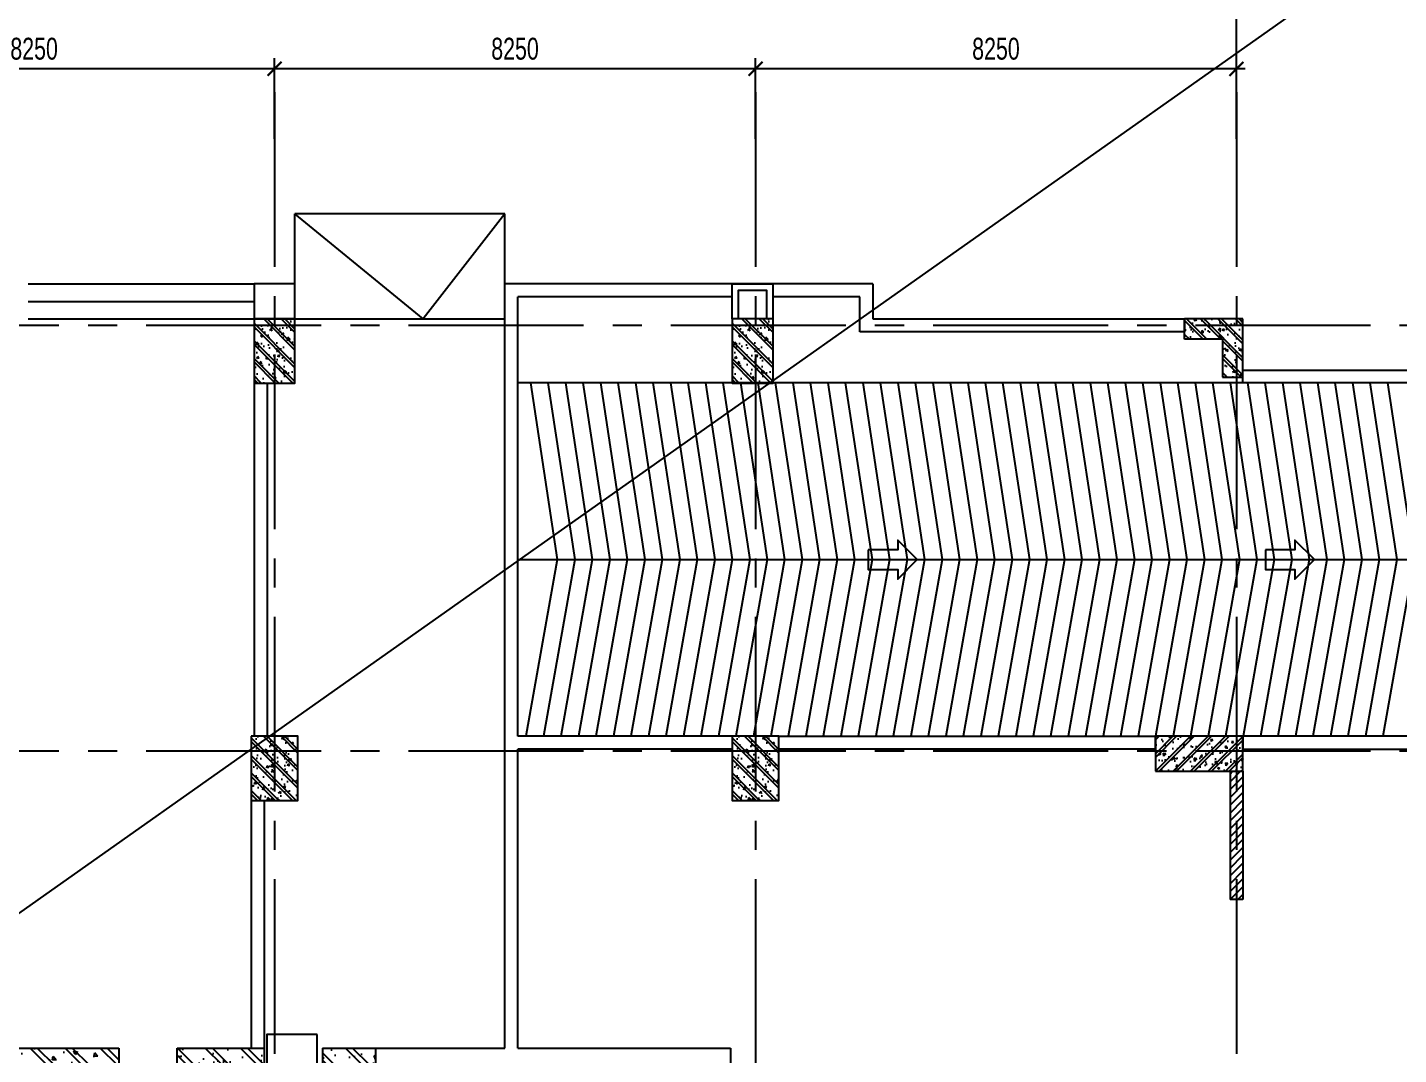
# Model space of a CAD drawing. Header units: millimetres. Extents: x 0 to 132458, y 0 to 365310.
# Drawn here: x 85085 to 108607, y 329322 to 346941 of the extents above; entities that cross this region are included whole.
import ezdxf

# ---------------------------------------------------------------- set-up
doc = ezdxf.new("R2010")
doc.units = ezdxf.units.MM
doc.header["$LTSCALE"] = 400
doc.header["$PDSIZE"] = -2
doc.linetypes.add('CENTER2', pattern=[1.125, 0.75, -0.125, 0.125, -0.125])
doc.layers.get('0').update_dxf_attribs({"lineweight": 5})
doc.layers.get('Defpoints').update_dxf_attribs({"color": 2})
for name, color, linetype in [('CDC.01.AXIS', 160, 'CENTER2'), ('CDC.02.DIM', 1, 'Continuous'), ('CDC.03.BORDER', 3, 'Continuous'), ('CDC.05.STEEL', 4, 'Continuous'), ('CDC.09.COLUMN', 4, 'Continuous'), ('CDC.10.HATCH', 9, 'Continuous'), ('CDC.11.NOTE', 8, 'Continuous')]:
    doc.layers.add(name, color=color, linetype=linetype)
doc.layers.add('KCS_Plotter', color=11, linetype='Continuous', plot=False)
doc.styles.add('KCS_SMTEXT', font='arial.ttf', dxfattribs={"width": 0.7})
doc.dimstyles.new('KCS_DIM150', dxfattribs={"dimscale": 150, "dimtxt": 2.5, "dimasz": 1.6, "dimexe": 1.2, "dimexo": 0, "dimgap": 1, "dimtad": 1, "dimdec": 0, "dimzin": 0, "dimdsep": 46, "dimtxsty": 'KCS_SMTEXT', "dimblk": 'ARCHTICK', "dimcen": 0, "dimdle": 1, "dimclrd": 256, "dimclre": 256, "dimclrt": 2, "dimadec": 0, "dimazin": 0, "dimtfac": 1, "dimtdec": 0, "dimtix": 1, "dimtmove": 2, "dimatfit": 3, "dimfxl": 1, "dimtolj": 1, "dimtzin": 0, "dimarcsym": 0})

# ---------------------------------------------------------------- blocks, each defined once
blk = doc.blocks.new('ctht1 a')
at = {"layer": 'CDC.10.HATCH', "ltscale": 10}
h = blk.add_hatch(dxfattribs=at)
h.set_pattern_fill('BETONG', color=256, scale=100, style=0, pattern_type=2)
h.set_pattern_definition([(50, (5738611.56, 163803.75), (717.2602, -62.7521), [75, -825]), (355, (5738611.56, 163803.75), (-138.7513, 752.1921), [60, -660]), (100.4514, (5738671.3, 163798.5), (578.5094, 689.4395), [63.7402, -701.1421]), (46.1842, (5738611.6, 164003.75), (1067.241, -165.519), [112.5, -1237.5]), (96.6356, (5738700.5, 163990), (934.6627, 974.118), [95.6103, -1051.713]), (351.1842, (5738611.6, 164003.7), (934.662, 974.1186), [90, -990]), (21, (5738711.56, 163953.75), (596.9071, -402.6189), [75, -825]), (326, (5738711.56, 163953.75), (243.3153, 725.15), [60, -660]), (71.4514, (5738761.3, 163920.2), (840.2226, 322.5305), [63.7402, -701.1421]), (37.5, (5738611.56, 163803.75), (12.15986, 332.89385), [0, -652, 0, -670, 0, -662.5]), (7.5, (5738611.56, 163803.75), (263.06954, 394.4117), [0, -382, 0, -637, 0, -252.5]), (327.5, (5738388.56, 163803.75), (533.82244, -22.55487), [0, -250, 0, -780, 0, -1035]), (317.5, (5738288.56, 163803.75), (583.1862, 100.105), [0, -325, 0, -518, 0, -735]), (45, (5738611.56, 163803.75), (-300.5204, 300.5204), []), (45, (5738611.56, 163926.25), (-300.5204, 300.5204), [])])
h.paths.add_polyline_path([(5709835, 500919), (5708925, 500919), (5708925, 500619), (5709835, 500619)], flags=17)
h.paths.add_polyline_path([(5715125, 500919), (5713326, 500919), (5713326, 500619), (5715125, 500619)])
h.paths.add_polyline_path([(5715125, 499619), (5714825, 499619), (5714825, 487919), (5715125, 487919)])
h.paths.add_polyline_path([(5711024, 488219), (5710225, 488219), (5710225, 487919), (5711024, 487919)], flags=17)
h.paths.add_polyline_path([(5713525, 488219), (5713525, 487919), (5713823, 487919), (5713823, 488219)])
h.paths.add_polyline_path([(5712525, 487919), (5712525, 488219), (5712325, 488219), (5712325, 500919), (5711636, 500919), (5710834, 500919), (5710834, 500619), (5712025, 500619), (5712025, 499519), (5709225, 499519), (5709225, 499619), (5708925, 499619), (5708925, 498724), (5709225, 498724), (5709225, 499299), (5712025, 499299), (5712025, 496799), (5709225, 496799), (5709225, 497424), (5708925, 497424), (5708925, 496079), (5709225, 496079), (5709225, 496579), (5712025, 496579), (5712025, 494529), (5709225, 494529), (5709225, 494979), (5708925, 494979), (5708925, 493809), (5709225, 493809), (5709225, 494309), (5712025, 494309), (5712025, 492259), (5709225, 492259), (5709225, 492709), (5708925, 492709), (5708925, 491589), (5709225, 491589), (5709225, 492039), (5712025, 492039), (5712025, 489989), (5709225, 489989), (5709225, 490489), (5708925, 490489), (5708925, 487919), (5709225, 487919), (5709225, 489689), (5712025, 489689), (5712025, 488186), (5712025, 487919)])
at = {"layer": 'CDC.03.BORDER'}
for p, q in [((5709425, 500619), (5709425, 499519)), ((5709725, 500619), (5709725, 499519)), ((5709835, 500619), (5709835, 499519))]:
    blk.add_line(p, q, dxfattribs=at)
at = {"layer": 'CDC.03.BORDER', "ltscale": 10}
for p, q in [((5712324, 494794), (5713519, 494794)), ((5713519, 494794), (5713519, 494044)), ((5713629, 494794), (5714824, 494794)), ((5713629, 494794), (5713629, 494044)), ((5712324, 493934), (5714824, 493934)), ((5710225, 489689), (5710225, 488219)), ((5710335, 489689), (5710335, 488219)), ((5711345, 489689), (5711345, 489390)), ((5711345, 489390), (5711725, 489390)), ((5711725, 488219), (5711725, 489390)), ((5712025, 488219), (5711725, 488219))]:
    blk.add_line(p, q, dxfattribs=at)
at = {"layer": 'CDC.03.BORDER', "ltscale": 70}
blk.add_line((5708925, 487919), (5708895, 487919), dxfattribs=at)
at = {"layer": 'CDC.03.BORDER', "ltscale": 10}
for points in [[(5714824, 494904), (5712324, 494904)], [(5713519, 494044), (5712324, 494044)], [(5714824, 494044), (5713629, 494044)], [(5709225, 489339), (5709225, 489339), (5709525, 489339), (5709525, 489339), (5710225, 489339), (5710225, 489689), (5709225, 489689), (5709225, 489339), (5709225, 489339)]]:
    blk.add_lwpolyline(points, dxfattribs=at)
blk.add_lwpolyline([(5713525, 492734), (5713625, 492734), (5713625, 488219), (5713525, 488219)], close=True, dxfattribs=at)
blk.add_circle((5710253, 500076), 300, dxfattribs=at)
at = {"layer": 'CDC.09.COLUMN'}
for p, q in [((5708925, 500919), (5708925, 500619)), ((5712025, 500619), (5712025, 499519)), ((5708925, 499619), (5708925, 498724)), ((5709225, 499619), (5709225, 499519)), ((5712325, 489459), (5712325, 499519)), ((5712025, 499299), (5709225, 499299)), ((5709225, 499299), (5709225, 498724)), ((5712025, 499299), (5712025, 496799)), ((5709225, 498724), (5708925, 498724)), ((5708925, 497424), (5708925, 496079)), ((5708925, 497424), (5709225, 497424)), ((5709225, 497424), (5709225, 496799)), ((5709225, 496799), (5712025, 496799)), ((5709225, 496579), (5712025, 496579)), ((5709225, 496079), (5709225, 496579)), ((5712025, 496579), (5712025, 494529)), ((5708925, 496079), (5709225, 496079)), ((5709225, 494979), (5708925, 494979)), ((5708925, 494979), (5708925, 493809)), ((5709225, 494529), (5709225, 494979)), ((5709225, 494529), (5712025, 494529)), ((5709225, 494309), (5712025, 494309)), ((5709225, 493809), (5709225, 494309)), ((5712025, 494309), (5712025, 492259)), ((5708925, 493809), (5709225, 493809)), ((5708925, 491589), (5708925, 492709)), ((5709225, 492709), (5708925, 492709)), ((5709225, 492259), (5709225, 492709)), ((5712025, 492259), (5709225, 492259)), ((5709225, 491589), (5709225, 492039)), ((5712025, 492039), (5709225, 492039)), ((5712025, 492039), (5712025, 489989)), ((5709225, 491589), (5708925, 491589)), ((5708925, 487919), (5708925, 490489)), ((5709225, 490489), (5708925, 490489)), ((5709225, 489989), (5709225, 490489)), ((5712025, 489989), (5709225, 489989)), ((5709225, 487919), (5709225, 489689)), ((5712025, 489689), (5709225, 489689)), ((5712025, 489689), (5712025, 488186)), ((5710225, 487919), (5710225, 488219))]:
    blk.add_line(p, q, dxfattribs=at)
at = {"layer": 'CDC.09.COLUMN', "ltscale": 10}
for p, q in [((5709835, 500919), (5708925, 500919)), ((5709835, 500919), (5709835, 500619)), ((5712325, 500919), (5710834, 500919)), ((5710834, 500919), (5710834, 500619)), ((5712325, 500919), (5711636, 500919)), ((5712244, 500919), (5712244, 500919)), ((5712325, 488219), (5712325, 500919)), ((5715125, 500919), (5713326, 500919)), ((5713326, 500919), (5713326, 500619)), ((5715125, 500919), (5715125, 500619)), ((5709835, 500619), (5708925, 500619)), ((5710834, 500619), (5712025, 500619)), ((5715125, 500619), (5713326, 500619)), ((5709225, 499619), (5708925, 499619)), ((5714825, 499619), (5714825, 487919)), ((5715125, 499619), (5714825, 499619)), ((5715125, 499619), (5715125, 487919)), ((5712025, 499519), (5709225, 499519)), ((5714825, 493994), (5714825, 494844)), ((5711024, 488219), (5710225, 488219)), ((5711024, 488219), (5711024, 487919)), ((5712025, 488186), (5712025, 487919)), ((5712025, 488186), (5712025, 488186)), ((5712525, 488219), (5712325, 488219)), ((5712525, 487919), (5712525, 488219)), ((5713825, 488219), (5713525, 488219)), ((5713525, 487919), (5713525, 488219)), ((5713825, 487919), (5713825, 488219)), ((5709225, 487919), (5708925, 487919)), ((5711024, 487919), (5710225, 487919)), ((5712525, 487919), (5712025, 487919)), ((5713825, 487919), (5713525, 487919)), ((5713605, 487919), (5713605, 487919)), ((5715125, 487919), (5714825, 487919)), ((5714905, 487919), (5714905, 487919))]:
    blk.add_line(p, q, dxfattribs=at)
at = {"layer": 'CDC.10.HATCH', "ltscale": 10}
for points in [[(5709425, 499519), (5709498, 500518), (5709725, 500619)], [(5712324, 494042), (5712432, 494692), (5713519, 494794)], [(5713629, 494042), (5713737, 494692), (5714824, 494794)], [(5709225, 489339), (5709319, 489575), (5710225, 489689)], [(5711345, 489689), (5711912, 489580), (5712025, 488219)]]:
    blk.add_lwpolyline(points, dxfattribs=at)
at = {"layer": 'CDC.11.NOTE', "ltscale": 10}
blk.add_lwpolyline([(5709925, 501152), (5710788, 501152), (5710788, 499755), (5709925, 499755)], close=True, dxfattribs=at)
blk = doc.blocks.new('T1')
at = {"layer": 'CDC.10.HATCH'}
h = blk.add_hatch(dxfattribs=at)
h.set_pattern_fill('CHAU-01', color=256, scale=50, style=0, pattern_type=2)
h.set_pattern_definition([(130, (3561252.58, -372898.05), (-358.63009, -31.376067), [37.5, -412.5]), (185, (3561252.58, -372898.05), (69.37567, 376.09607), [30, -330]), (79.5486, (3561222.7, -372900.67), (-289.25469, 344.71977), [31.870095, -350.571056]), (133.8158, (3561252.58, -372798.05), (-533.62052, -82.75951), [56.25, -618.75]), (83.3644, (3561208.1, -372804.95), (-467.33135, 487.05894), [47.80514, -525.8565]), (188.8158, (3561252.6, -372798.05), (-467.33097, 487.0593), [45, -495]), (159, (3561202.58, -372823.05), (-298.453526, -201.309445), [37.5, -412.5]), (214, (3561202.58, -372823.05), (-121.657666, 362.57502), [30, -330]), (108.5486, (3561177.7, -372839.83), (-420.111314, 161.26525), [31.870095, -350.571056]), (142.5, (3561252.58, -372898.05), (-6.079928, 166.446927), [0, -326, 0, -335, 0, -331.25]), (172.5, (3561252.58, -372898.05), (-131.534769, 197.205856), [0, -191, 0, -318.5, 0, -126.25]), (212.5, (3561364.08, -372898.05), (-266.911218, -11.277436), [0, -125, 0, -390, 0, -517.5]), (222.5, (3561414.08, -372898.05), (-291.593085, 50.05249), [0, -162.5, 0, -259, 0, -367.5]), (135, (3561252.58, -372898.05), (150.26019, 150.26019), []), (135, (3561252.58, -372836.8), (150.26019, 150.26019), [])])
h.paths.add_polyline_path([(1814230, -72738), (1814530, -72738), (1814530, -72848), (1814230, -72848)])
h.paths.add_polyline_path([(1814230, -72848), (1814530, -72848), (1814530, -73838), (1814230, -73838)])
h.paths.add_polyline_path([(1813830, -72848), (1814230, -72848), (1814230, -73838), (1813830, -73838)])
h.paths.add_polyline_path([(1813830, -72738), (1814230, -72738), (1814230, -72848), (1813830, -72848)])
h = blk.add_hatch(dxfattribs=at)
h.set_pattern_fill('CHAU-01', color=256, scale=50, style=0, pattern_type=2)
h.set_pattern_definition([(130, (3569452.56, -372898.05), (-358.63009, -31.376067), [37.5, -412.5]), (185, (3569452.56, -372898.05), (69.37567, 376.09607), [30, -330]), (79.5486, (3569422.67, -372900.67), (-289.25469, 344.71977), [31.870095, -350.571056]), (133.8158, (3569452.56, -372798.05), (-533.62052, -82.75951), [56.25, -618.75]), (83.3644, (3569408.1, -372804.95), (-467.33135, 487.05894), [47.80514, -525.8565]), (188.8158, (3569452.56, -372798.05), (-467.33097, 487.0593), [45, -495]), (159, (3569402.56, -372823.05), (-298.453526, -201.309445), [37.5, -412.5]), (214, (3569402.56, -372823.05), (-121.657666, 362.57502), [30, -330]), (108.5486, (3569377.7, -372839.83), (-420.111314, 161.26525), [31.870095, -350.571056]), (142.5, (3569452.56, -372898.05), (-6.079928, 166.446927), [0, -326, 0, -335, 0, -331.25]), (172.5, (3569452.56, -372898.05), (-131.534769, 197.205856), [0, -191, 0, -318.5, 0, -126.25]), (212.5, (3569564.06, -372898.05), (-266.911218, -11.277436), [0, -125, 0, -390, 0, -517.5]), (222.5, (3569614.06, -372898.05), (-291.593085, 50.05249), [0, -162.5, 0, -259, 0, -367.5]), (135, (3569452.56, -372898.05), (150.26019, 150.26019), []), (135, (3569452.56, -372836.8), (150.26019, 150.26019), [])])
h.paths.add_polyline_path([(1822430, -72738), (1822730, -72738), (1822730, -72848), (1822430, -72848)])
h.paths.add_polyline_path([(1822430, -72848), (1822730, -72848), (1822730, -73838), (1822430, -73838)])
h.paths.add_polyline_path([(1822030, -72848), (1822430, -72848), (1822430, -73838), (1822030, -73838)])
h.paths.add_polyline_path([(1822030, -72738), (1822430, -72738), (1822430, -72848), (1822030, -72848)])
h = blk.add_hatch(dxfattribs=at)
h.set_pattern_fill('CHAU-01', color=256, scale=50, style=0, pattern_type=2)
h.set_pattern_definition([(130, (3571359.47, 0), (-358.63009, -31.376067), [37.5, -412.5]), (185, (3571359.47, 0), (69.37567, 376.09607), [30, -330]), (79.5486, (3571329.6, -2.6), (-289.25469, 344.71977), [31.870095, -350.571056]), (133.8158, (3571359.47, 100), (-533.62052, -82.75951), [56.25, -618.75]), (83.3644, (3571315, 93.1), (-467.33135, 487.05894), [47.80514, -525.8565]), (188.8158, (3571359.47, 100), (-467.33097, 487.0593), [45, -495]), (159, (3571309.47, 75), (-298.453526, -201.309445), [37.5, -412.5]), (214, (3571309.47, 75), (-121.657666, 362.57502), [30, -330]), (108.5486, (3571284.6, 58.22), (-420.111314, 161.26525), [31.870095, -350.571056]), (142.5, (3571359.47, 0), (-6.079928, 166.446927), [0, -326, 0, -335, 0, -331.25]), (172.5, (3571359.47, 0), (-131.534769, 197.205856), [0, -191, 0, -318.5, 0, -126.25]), (212.5, (3571470.97, 0), (-266.911218, -11.277436), [0, -125, 0, -390, 0, -517.5]), (222.5, (3571520.97, 0), (-291.593085, 50.05249), [0, -162.5, 0, -259, 0, -367.5]), (135, (3571359.47, 0), (150.26019, 150.26019), []), (135, (3571359.47, 61.25), (150.26019, 150.26019), [])])
h.paths.add_polyline_path([(1830680, -72848), (1830790, -72848), (1830790, -73738), (1830680, -73738)])
h.paths.add_polyline_path([(1829790, -72848), (1830680, -72848), (1830680, -73738), (1830440, -73738), (1830440, -73088), (1829790, -73088)])
h.paths.add_polyline_path([(1829790, -72738), (1830680, -72738), (1830680, -72848), (1829790, -72848)])
h.paths.add_polyline_path([(1830680, -72738), (1830790, -72738), (1830790, -72848), (1830680, -72848)])
h = blk.add_hatch(dxfattribs=at)
h.set_pattern_fill('CHAU-01', color=256, scale=50, style=0, pattern_type=2)
h.set_pattern_definition([(130, (3561303.07, -372898.05), (-358.63009, -31.376067), [37.5, -412.5]), (185, (3561303.07, -372898.05), (69.37567, 376.09607), [30, -330]), (79.5486, (3561273.18, -372900.67), (-289.25469, 344.71977), [31.870095, -350.571056]), (133.8158, (3561303.07, -372798.05), (-533.62052, -82.75951), [56.25, -618.75]), (83.3644, (3561258.6, -372804.95), (-467.33135, 487.05894), [47.80514, -525.8565]), (188.8158, (3561303.07, -372798.05), (-467.33097, 487.0593), [45, -495]), (159, (3561253.07, -372823.05), (-298.453526, -201.309445), [37.5, -412.5]), (214, (3561253.07, -372823.05), (-121.657666, 362.57502), [30, -330]), (108.5486, (3561228.2, -372839.83), (-420.111314, 161.26525), [31.870095, -350.571056]), (142.5, (3561303.07, -372898.05), (-6.079928, 166.446927), [0, -326, 0, -335, 0, -331.25]), (172.5, (3561303.07, -372898.05), (-131.534769, 197.205856), [0, -191, 0, -318.5, 0, -126.25]), (212.5, (3561414.57, -372898.05), (-266.911218, -11.277436), [0, -125, 0, -390, 0, -517.5]), (222.5, (3561464.57, -372898.05), (-291.593085, 50.05249), [0, -162.5, 0, -259, 0, -367.5]), (135, (3561303.07, -372898.05), (150.26019, 150.26019), []), (135, (3561303.07, -372836.8), (150.26019, 150.26019), [])])
h.paths.add_polyline_path([(1814280, -80148), (1814580, -80148), (1814580, -80998), (1814280, -80998)])
h.paths.add_polyline_path([(1814280, -79898), (1814580, -79898), (1814580, -80148), (1814280, -80148)])
h.paths.add_polyline_path([(1813780, -79898), (1814280, -79898), (1814280, -80148), (1813780, -80148)])
h.paths.add_polyline_path([(1813780, -80148), (1814280, -80148), (1814280, -80998), (1813780, -80998)])
h = blk.add_hatch(dxfattribs=at)
h.set_pattern_fill('CHAU-01', color=256, scale=50, style=0, pattern_type=2)
h.set_pattern_definition([(130, (3569553.07, -372898.05), (-358.63009, -31.376067), [37.5, -412.5]), (185, (3569553.07, -372898.05), (69.37567, 376.09607), [30, -330]), (79.5486, (3569523.18, -372900.67), (-289.25469, 344.71977), [31.870095, -350.571056]), (133.8158, (3569553.07, -372798.05), (-533.62052, -82.75951), [56.25, -618.75]), (83.3644, (3569508.6, -372804.95), (-467.33135, 487.05894), [47.80514, -525.8565]), (188.8158, (3569553.07, -372798.05), (-467.33097, 487.0593), [45, -495]), (159, (3569503.07, -372823.05), (-298.453526, -201.309445), [37.5, -412.5]), (214, (3569503.07, -372823.05), (-121.657666, 362.57502), [30, -330]), (108.5486, (3569478.2, -372839.83), (-420.111314, 161.26525), [31.870095, -350.571056]), (142.5, (3569553.07, -372898.05), (-6.079928, 166.446927), [0, -326, 0, -335, 0, -331.25]), (172.5, (3569553.07, -372898.05), (-131.534769, 197.205856), [0, -191, 0, -318.5, 0, -126.25]), (212.5, (3569664.57, -372898.05), (-266.911218, -11.277436), [0, -125, 0, -390, 0, -517.5]), (222.5, (3569714.57, -372898.05), (-291.593085, 50.05249), [0, -162.5, 0, -259, 0, -367.5]), (135, (3569553.07, -372898.05), (150.26019, 150.26019), []), (135, (3569553.07, -372836.8), (150.26019, 150.26019), [])])
h.paths.add_polyline_path([(1822530, -80148), (1822830, -80148), (1822830, -80998), (1822530, -80998)])
h.paths.add_polyline_path([(1822530, -79898), (1822830, -79898), (1822830, -80148), (1822530, -80148)])
h.paths.add_polyline_path([(1822030, -79898), (1822530, -79898), (1822530, -80148), (1822030, -80148)])
h.paths.add_polyline_path([(1822030, -80148), (1822530, -80148), (1822530, -80998), (1822030, -80998)])
h = blk.add_hatch(dxfattribs=at)
h.set_pattern_fill('CHAU-01', color=256, scale=50, style=0, pattern_type=2)
h.set_pattern_definition([(230, (3571359.47, -183495.4), (-358.63009, 31.376067), [37.5, -412.5]), (175, (3571359.47, -183495.4), (69.37567, -376.09607), [30, -330]), (280.4514, (3571329.6, -183492.77), (-289.25469, -344.71977), [31.870095, -350.571056]), (226.1842, (3571359.47, -183595.4), (-533.62052, 82.75951), [56.25, -618.75]), (276.6356, (3571315, -183588.5), (-467.33135, -487.05894), [47.80514, -525.8565]), (171.1842, (3571359.47, -183595.4), (-467.33097, -487.0593), [45, -495]), (201, (3571309.47, -183570.4), (-298.453526, 201.309445), [37.5, -412.5]), (146, (3571309.47, -183570.4), (-121.657666, -362.57502), [30, -330]), (251.4514, (3571284.6, -183553.6), (-420.111314, -161.26525), [31.870095, -350.571056]), (217.5, (3571359.47, -183495.39), (-6.079928, -166.446927), [0, -326, 0, -335, 0, -331.25]), (187.5, (3571359.47, -183495.39), (-131.534769, -197.205856), [0, -191, 0, -318.5, 0, -126.25]), (147.5, (3571470.97, -183495.39), (-266.911218, 11.277436), [0, -125, 0, -390, 0, -517.5]), (137.5, (3571520.97, -183495.39), (-291.593085, -50.05249), [0, -162.5, 0, -259, 0, -367.5]), (225, (3571359.47, -183495.39), (150.26019, -150.26019), []), (225, (3571359.47, -183556.64), (150.26019, -150.26019), [])])
h.paths.add_polyline_path([(1829290, -80498), (1830680, -80498), (1830680, -80148), (1829290, -80148)])
h.paths.add_polyline_path([(1829290, -80148), (1830680, -80148), (1830680, -79898), (1829290, -79898)])
h.paths.add_polyline_path([(1830680, -80148), (1830790, -80148), (1830790, -79898), (1830680, -79898)])
h.paths.add_polyline_path([(1830680, -80498), (1830790, -80498), (1830790, -80148), (1830680, -80148)])
at = {"layer": 'CDC.05.STEEL', "ltscale": 2000}
for p, q in [((1830790, -72738), (1829790, -72738)), ((1829790, -73088), (1829790, -72738)), ((1830790, -73738), (1830790, -72738)), ((1830440, -73088), (1829790, -73088)), ((1830440, -73088), (1830440, -73738)), ((1830440, -73738), (1830790, -73738))]:
    blk.add_line(p, q, dxfattribs=at)
for points in [[(1813830, -72738), (1813830, -73838), (1814530, -73838), (1814530, -72738)], [(1822030, -72738), (1822030, -73838), (1822730, -73838), (1822730, -72738)], [(1813780, -79898), (1813780, -80998), (1814580, -80998), (1814580, -79898)], [(1822030, -79898), (1822030, -80998), (1822830, -80998), (1822830, -79898)], [(1829290, -80498), (1830790, -80498), (1830790, -79898), (1829290, -79898)]]:
    blk.add_lwpolyline(points, close=True, dxfattribs=at)
blk = doc.blocks.new('_ArchTick')
at = {"color": 0, "linetype": 'ByBlock', "const_width": 0.15}
blk.add_lwpolyline([(-0.5, -0.5), (0.5, 0.5)], dxfattribs=at)
blk = doc.blocks.new('*D69')
at = {"layer": 'CDC.02.DIM', "lineweight": -2, "ltscale": 10, "transparency": 16777216}
for p, q in [((72675, 347432), (105975, 347432)), ((72825, 345032), (72825, 347612)), ((105825, 345032), (105825, 347612))]:
    blk.add_line(p, q, dxfattribs=at)
at = {"layer": 'Defpoints', "color": 0, "ltscale": 10, "transparency": 16777216}
for p in [(105825, 347432), (72825, 345032), (105825, 345032)]:
    blk.add_point(p, dxfattribs=at)
at = {"layer": 'CDC.02.DIM', "lineweight": -2, "ltscale": 10, "transparency": 16777216, "xscale": 240, "yscale": 240, "zscale": 240, "rotation": 180}
blk.add_blockref('_ArchTick', (72825, 347432), dxfattribs=at)
at = {"layer": 'CDC.02.DIM', "lineweight": -2, "ltscale": 10, "transparency": 16777216, "xscale": 240, "yscale": 240, "zscale": 240}
blk.add_blockref('_ArchTick', (105825, 347432), dxfattribs=at)
at = {"layer": 'CDC.02.DIM', "color": 2, "ltscale": 10, "transparency": 16777216, "insert": (93450, 347774), "char_height": 375, "attachment_point": 5, "style": 'KCS_SMTEXT'}
blk.add_mtext('\\A1;33000', dxfattribs=at)
blk = doc.blocks.new('*D75')
at = {"layer": 'CDC.02.DIM', "lineweight": -2, "ltscale": 10, "transparency": 16777216}
for p, q in [((97575, 345032), (97575, 346412)), ((105825, 345032), (105825, 346412)), ((105975, 346232), (97425, 346232))]:
    blk.add_line(p, q, dxfattribs=at)
at = {"layer": 'Defpoints', "color": 0, "ltscale": 10, "transparency": 16777216}
for p in [(97575, 346232), (97575, 345032), (105825, 345032)]:
    blk.add_point(p, dxfattribs=at)
at = {"layer": 'CDC.02.DIM', "lineweight": -2, "ltscale": 10, "transparency": 16777216, "xscale": 240, "yscale": 240, "zscale": 240, "rotation": 180}
blk.add_blockref('_ArchTick', (97575, 346232), dxfattribs=at)
at = {"layer": 'CDC.02.DIM', "lineweight": -2, "ltscale": 10, "transparency": 16777216, "xscale": 240, "yscale": 240, "zscale": 240}
blk.add_blockref('_ArchTick', (105825, 346232), dxfattribs=at)
at = {"layer": 'CDC.02.DIM', "color": 2, "ltscale": 10, "transparency": 16777216, "insert": (101700, 346574), "char_height": 375, "attachment_point": 5, "style": 'KCS_SMTEXT'}
blk.add_mtext('\\A1;8250', dxfattribs=at)
blk = doc.blocks.new('*D76')
at = {"layer": 'CDC.02.DIM', "lineweight": -2, "ltscale": 10, "transparency": 16777216}
for p, q in [((89325, 345032), (89325, 346412)), ((97575, 345032), (97575, 346412)), ((97725, 346232), (89175, 346232))]:
    blk.add_line(p, q, dxfattribs=at)
at = {"layer": 'Defpoints', "color": 0, "ltscale": 10, "transparency": 16777216}
for p in [(89325, 346232), (89325, 345032), (97575, 345032)]:
    blk.add_point(p, dxfattribs=at)
at = {"layer": 'CDC.02.DIM', "lineweight": -2, "ltscale": 10, "transparency": 16777216, "xscale": 240, "yscale": 240, "zscale": 240, "rotation": 180}
blk.add_blockref('_ArchTick', (89325, 346232), dxfattribs=at)
at = {"layer": 'CDC.02.DIM', "lineweight": -2, "ltscale": 10, "transparency": 16777216, "xscale": 240, "yscale": 240, "zscale": 240}
blk.add_blockref('_ArchTick', (97575, 346232), dxfattribs=at)
at = {"layer": 'CDC.02.DIM', "color": 2, "ltscale": 10, "transparency": 16777216, "insert": (93450, 346574), "char_height": 375, "attachment_point": 5, "style": 'KCS_SMTEXT'}
blk.add_mtext('\\A1;8250', dxfattribs=at)
blk = doc.blocks.new('*D77')
at = {"layer": 'CDC.02.DIM', "lineweight": -2, "ltscale": 10, "transparency": 16777216}
for p, q in [((81075, 345032), (81075, 346412)), ((89325, 345032), (89325, 346412)), ((89475, 346232), (80925, 346232))]:
    blk.add_line(p, q, dxfattribs=at)
at = {"layer": 'Defpoints', "color": 0, "ltscale": 10, "transparency": 16777216}
for p in [(81075, 346232), (81075, 345032), (89325, 345032)]:
    blk.add_point(p, dxfattribs=at)
at = {"layer": 'CDC.02.DIM', "lineweight": -2, "ltscale": 10, "transparency": 16777216, "xscale": 240, "yscale": 240, "zscale": 240, "rotation": 180}
blk.add_blockref('_ArchTick', (81075, 346232), dxfattribs=at)
at = {"layer": 'CDC.02.DIM', "lineweight": -2, "ltscale": 10, "transparency": 16777216, "xscale": 240, "yscale": 240, "zscale": 240}
blk.add_blockref('_ArchTick', (89325, 346232), dxfattribs=at)
at = {"layer": 'CDC.02.DIM', "color": 2, "ltscale": 10, "transparency": 16777216, "insert": (85200, 346574), "char_height": 375, "attachment_point": 5, "style": 'KCS_SMTEXT'}
blk.add_mtext('\\A1;8250', dxfattribs=at)

msp = doc.modelspace()

# ---------------------------------------------------------------- hatches: boundary and pattern name
at = {"layer": 'CDC.10.HATCH', "ltscale": 10}
h = msp.add_hatch(dxfattribs=at)
h.set_pattern_fill('ANSI31', color=256, scale=30, style=0)
h.set_pattern_definition([(45, (105715.29, 331982.425), (-67.352, 67.352), [])])
h.paths.add_polyline_path([(105935.3, 334182.5), (105715.3, 334182.5), (105715.3, 331982.4), (105935.3, 331982.4)])

# ---------------------------------------------------------------- linework, layer by layer
at = {"layer": 'CDC.01.AXIS', "ltscale": 10}
for p, q in [((89325.4, 345832.4), (89325.4, 296032.4)), ((97575.4, 345832.4), (97575.4, 296032.4)), ((105825.4, 345832.4), (105825.4, 296032.4)), ((10625.1, 341832.4), (111025.4, 341832.4)), ((10625.1, 334532.4), (111025.4, 334532.4)), ((97575.4, 330806.2), (97575.4, 296032.4))]:
    msp.add_line(p, q, dxfattribs=at)
at = {"layer": 'CDC.03.BORDER', "ltscale": 10}
for p, q in [((89675, 342542.4), (89675, 343742.4)), ((93275.4, 343742.4), (89675.1, 343742.4)), ((93275.4, 342542.4), (93275.4, 343742.4)), ((85095.3, 342542.4), (88975.4, 342542.4)), ((93275.3, 329432.4), (93275.3, 342542.4)), ((93275.4, 334562.4), (93275.4, 342542.4)), ((99585.3, 342542.4), (93275.4, 342542.4)), ((99585.3, 342542.4), (99585.3, 341942.5)), ((85095.3, 342242.4), (88975.4, 342242.4)), ((93495.4, 334782.4), (93495.4, 342322.4)), ((97175.1, 342322.4), (93495.4, 342322.4)), ((99365.2, 342322.4), (97875.1, 342322.4)), ((99365.2, 341722.5), (99365.2, 342322.4)), ((85095.3, 341942.4), (93275.3, 341942.4)), ((99585.3, 341722.5), (99365.2, 341722.5)), ((88975.4, 340842.1), (88975.4, 334782.5)), ((89195.4, 340842.1), (89195.4, 334782.5)), ((97174.7, 334782.5), (93495.4, 334782.4)), ((97975.1, 334782.5), (104435, 334782.4)), ((104435, 334562.5), (104435, 334782.4)), ((97174.7, 334562.5), (93495.3, 334562.4)), ((93495.3, 329432.4), (93495.3, 334562.4)), ((104435, 334562.5), (97975.1, 334562.5)), ((88925.4, 333682.5), (88925.4, 329432.4)), ((89145.4, 333682.5), (89145.4, 329432.4)), ((105935.3, 331982.1), (105715.3, 331982.1)), ((91055.3, 329432.4), (93275.3, 329432.4)), ((93495.3, 329432.4), (97145.1, 329432.4)), ((97145.1, 329432.4), (97145.1, 328582.4))]:
    msp.add_line(p, q, dxfattribs=at)
at = {"layer": 'CDC.03.BORDER'}
for p, q in [((110175.4, 340842.2), (93495.4, 340842.2)), ((105715.3, 334182.5), (105715.3, 331982.1)), ((105935.3, 334182.5), (105935.3, 331982.1))]:
    msp.add_line(p, q, dxfattribs=at)
at = {"layer": 'CDC.03.BORDER', "ltscale": 10}
for points in [[(88975.4, 341942.1), (89675, 341942.1), (89675, 342542.4), (88975.4, 342542.4)], [(97875.1, 341942.1), (97175.1, 341942.5), (97175.1, 342542.4), (97875.1, 342542.1)], [(97875.1, 341942.1), (97175.1, 341942.5), (97175.1, 342542.4), (97875.1, 342542.1)], [(97765.1, 341942.1), (97285.1, 341942.5), (97285.1, 342432.4), (97765.1, 342432.1)]]:
    msp.add_lwpolyline(points, close=True, dxfattribs=at)
msp.add_lwpolyline([(99585.2, 341942.5), (104935.1, 341942.5), (104935.1, 341722.5), (99585.2, 341722.5)], dxfattribs=at)
at = {"layer": 'CDC.03.BORDER'}
for points in [[(105935.4, 341062.2), (110175.4, 341062.2), (110175.4, 340842.2), (105935.4, 340842.2)], [(105935.4, 334562.4), (110175.4, 334562.4), (110175.4, 334782.4), (105935.4, 334782.4)]]:
    msp.add_lwpolyline(points, close=True, dxfattribs=at)
at = {"layer": 'CDC.10.HATCH', "ltscale": 5}
for points in [[(93715, 340842.2), (94175.4, 337812.4), (93638.2, 334782.4)], [(94015, 340842.2), (94475.4, 337812.4), (93938.2, 334782.4)], [(94315, 340842.2), (94775.4, 337812.4), (94238.2, 334782.4)], [(94615, 340842.2), (95075.4, 337812.4), (94538.2, 334782.4)], [(94915, 340842.2), (95375.4, 337812.4), (94838.2, 334782.4)], [(95215, 340842.2), (95675.4, 337812.4), (95138.2, 334782.4)], [(95515, 340842.2), (95975.4, 337812.4), (95438.2, 334782.4)], [(95815, 340842.2), (96275.4, 337812.4), (95738.2, 334782.4)], [(96115, 340842.2), (96575.4, 337812.4), (96038.2, 334782.4)], [(96415, 340842.2), (96875.4, 337812.4), (96338.2, 334782.4)], [(96715, 340842.2), (97175.4, 337812.4), (96638.2, 334782.4)], [(97015, 340842.2), (97475.4, 337812.4), (96938.2, 334782.4)], [(97315, 340842.2), (97775.4, 337812.4), (97238.2, 334782.4)], [(97615, 340842.2), (98075.4, 337812.4), (97538.2, 334782.4)], [(97915, 340842.2), (98375.4, 337812.4), (97838.2, 334782.4)], [(98215, 340842.2), (98675.4, 337812.4), (98138.2, 334782.4)], [(98515, 340842.2), (98975.4, 337812.4), (98438.2, 334782.4)], [(98815, 340842.2), (99275.4, 337812.4), (98738.2, 334782.4)], [(99115, 340842.2), (99575.4, 337812.4), (99038.2, 334782.4)], [(99415, 340842.2), (99875.4, 337812.4), (99338.2, 334782.4)], [(99715, 340842.2), (100175.4, 337812.4), (99638.2, 334782.4)], [(100015, 340842.2), (100475.4, 337812.4), (99938.2, 334782.4)], [(100315, 340842.2), (100775.4, 337812.4), (100238.2, 334782.4)], [(100615, 340842.2), (101075.4, 337812.4), (100538.2, 334782.4)], [(100915, 340842.2), (101375.4, 337812.4), (100838.2, 334782.4)], [(101215, 340842.2), (101675.4, 337812.4), (101138.2, 334782.4)], [(101515, 340842.2), (101975.4, 337812.4), (101438.2, 334782.4)], [(101815, 340842.2), (102275.4, 337812.4), (101738.2, 334782.4)], [(102115, 340842.2), (102575.4, 337812.4), (102038.2, 334782.4)], [(102415, 340842.2), (102875.4, 337812.4), (102338.2, 334782.4)], [(102715, 340842.2), (103175.4, 337812.4), (102638.2, 334782.4)], [(103015, 340842.2), (103475.4, 337812.4), (102938.2, 334782.4)], [(103315, 340842.2), (103775.4, 337812.4), (103238.2, 334782.4)], [(103615, 340842.2), (104075.4, 337812.4), (103538.2, 334782.4)], [(103915, 340842.2), (104375.4, 337812.4), (103838.2, 334782.4)], [(104215, 340842.2), (104675.4, 337812.4), (104138.2, 334782.4)], [(104515, 340842.2), (104975.4, 337812.4), (104438.2, 334782.4)], [(104815, 340842.2), (105275.4, 337812.4), (104738.2, 334782.4)], [(105115, 340842.2), (105575.4, 337812.4), (105038.2, 334782.4)], [(105415, 340842.2), (105875.4, 337812.4), (105338.2, 334782.4)], [(105715, 340842.2), (106175.4, 337812.4), (105638.2, 334782.4)], [(106015, 340842.2), (106475.4, 337812.4), (105938.2, 334782.4)], [(106315, 340842.2), (106775.4, 337812.4), (106238.2, 334782.4)], [(106615, 340842.2), (107075.4, 337812.4), (106538.2, 334782.4)], [(106915, 340842.2), (107375.4, 337812.4), (106838.2, 334782.4)], [(107215, 340842.2), (107675.4, 337812.4), (107138.2, 334782.4)], [(107515, 340842.2), (107975.4, 337812.4), (107438.2, 334782.4)], [(107815, 340842.2), (108275.4, 337812.4), (107738.2, 334782.4)], [(108115, 340842.2), (108575.4, 337812.4), (108038.2, 334782.4)], [(108415, 340842.2), (108875.4, 337812.4), (108338.2, 334782.4)]]:
    msp.add_lwpolyline(points, dxfattribs=at)
at = {"layer": 'CDC.11.NOTE', "ltscale": 10}
for p, q in [((89675.1, 342542.4), (89675.1, 343742.4)), ((89675, 341942.4), (89675, 342542.4)), ((89675.1, 341942.4), (89675.1, 342542.4))]:
    msp.add_line(p, q, dxfattribs=at)
at = {"layer": 'CDC.11.NOTE', "ltscale": 300}
msp.add_line((93495.4, 337812.3), (110175.4, 337812.3), dxfattribs=at)
at = {"layer": 'CDC.11.NOTE', "ltscale": 10}
msp.add_lwpolyline([(93275.4, 343742.4), (91875.4, 341942.1), (89675.1, 343742.4)], dxfattribs=at)
at = {"layer": 'CDC.11.NOTE', "ltscale": 5}
for points in [[(99510.4, 337980.3), (99510.4, 337644.3), (100014.4, 337644.3), (100014.4, 337476.3), (100350.4, 337812.3), (100014.4, 338148.3), (100014.4, 337980.3)], [(106325.2, 337980.3), (106325.2, 337644.3), (106829.2, 337644.3), (106829.2, 337476.3), (107165.2, 337812.3), (106829.2, 338148.3), (106829.2, 337980.3)]]:
    msp.add_lwpolyline(points, close=True, dxfattribs=at)
at = {"layer": 'KCS_Plotter', "linetype": 'ByBlock', "ltscale": 10}
msp.add_line((0, 271755), (132457.5, 365310), dxfattribs=at)

# ---------------------------------------------------------------- block references
msp.add_blockref('T1', (-1724854.6, 414680.1))
at = {"ltscale": 10, "xscale": -1}
msp.add_blockref('ctht1 a', (5799979.9, -171486.8), dxfattribs=at)

# ---------------------------------------------------------------- dimensions: what is measured, and where the dimension line sits
at = {"layer": 'CDC.02.DIM', "ltscale": 10}
dim = msp.add_linear_dim(base=(105825.4, 347432.4), p1=(72825.4, 345032.4), p2=(105825.4, 345032.4), dimstyle='KCS_DIM150', dxfattribs=at)
dim.commit()
dim.dimension.update_dxf_attribs({"geometry": '*D69', "text_midpoint": (93450.4, 347774), "dimtype": 160})
for base, p1, p2, picture, middle in [((81075.4, 346232.4), (89325.4, 345032.4), (81075.4, 345032.4), '*D77', (85200.4, 346573.9)), ((89325.4, 346232.4), (97575.4, 345032.4), (89325.4, 345032.4), '*D76', (93450.4, 346573.9)), ((97575.4, 346232.4), (105825.4, 345032.4), (97575.4, 345032.4), '*D75', (101700.4, 346573.9))]:
    dim = msp.add_linear_dim(base=base, p1=p1, p2=p2, angle=180, dimstyle='KCS_DIM150', dxfattribs=at)
    dim.commit()
    dim.dimension.update_dxf_attribs({"geometry": picture, "text_midpoint": middle})

doc.saveas('drawing.dxf')
